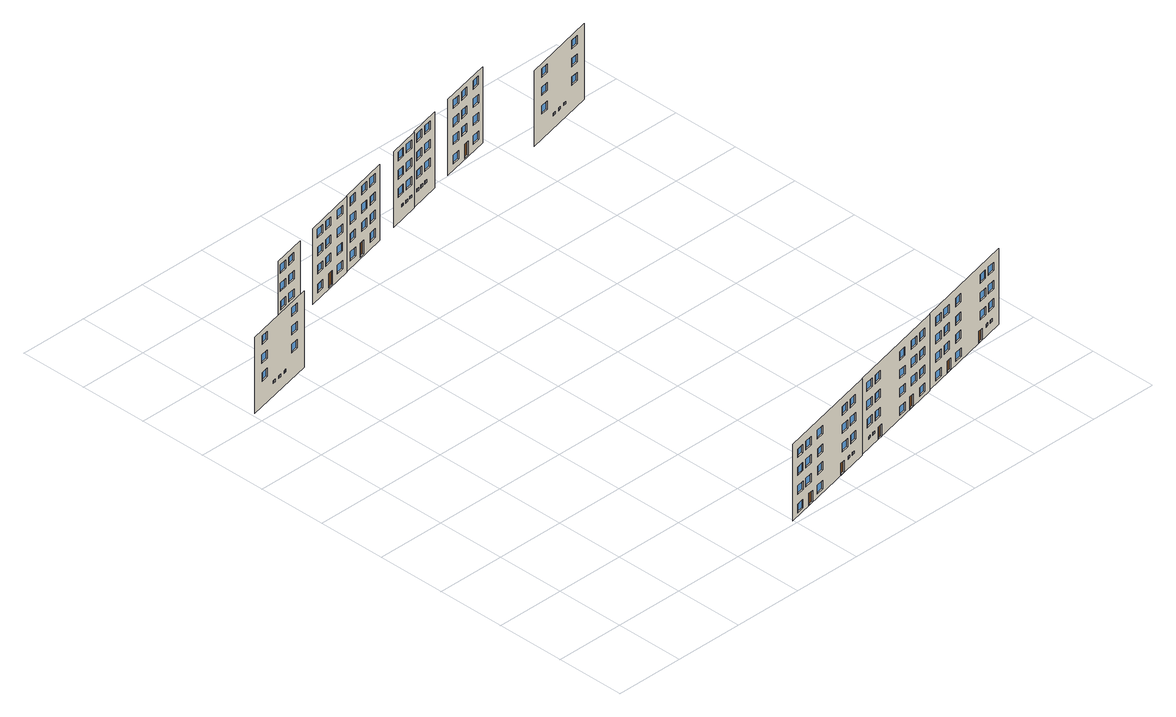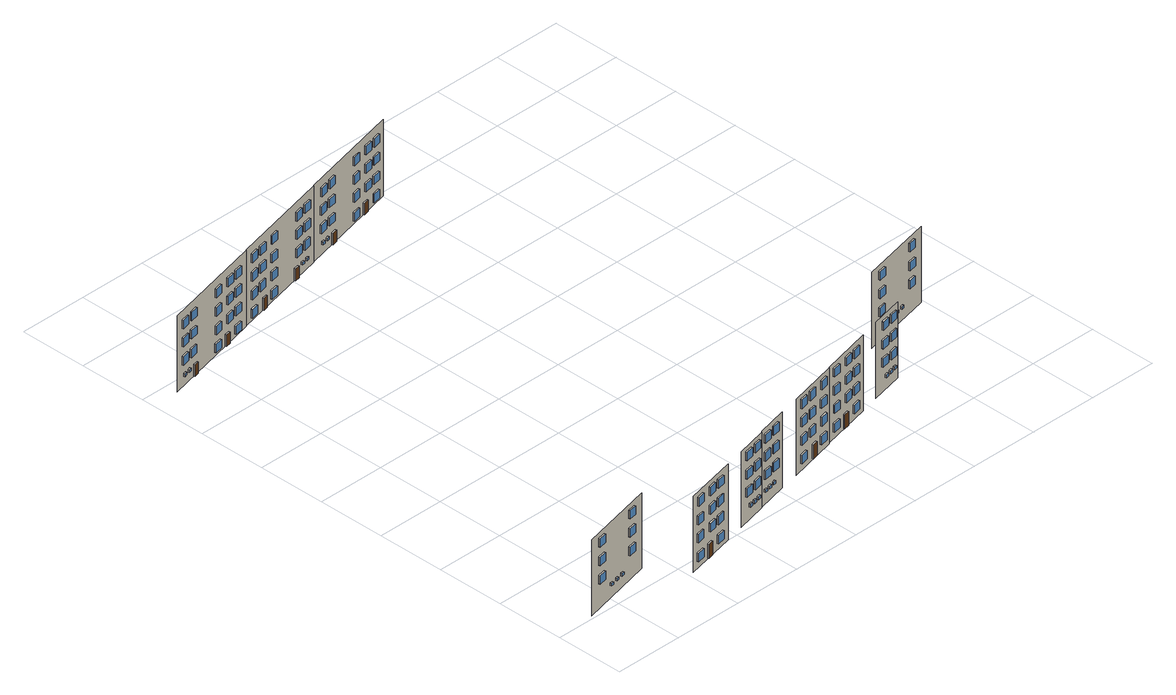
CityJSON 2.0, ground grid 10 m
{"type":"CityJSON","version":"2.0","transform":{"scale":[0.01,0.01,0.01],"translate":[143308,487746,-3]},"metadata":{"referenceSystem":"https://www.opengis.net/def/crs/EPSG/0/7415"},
"CityObjects":{
"building1":{"type":"Building","geometry":[{"type":"MultiSurface","lod":"2.2","boundaries":[[[0,1,2,3],[4,5,6,7],[8,9,10,11],[12,13,14,15],[16,17,18,19],[20,21,22,23],[24,25,26,27],[28,29,30,31],[32,33,34,35],[36,37,38,39],[40,41,42,43],[44,45,46,47],[48,49,50,51]],[[4,52,53,7]],[[5,54,52,4]],[[6,55,54,5]],[[7,53,55,6]],[[8,56,57,11]],[[9,58,56,8]],[[10,59,58,9]],[[11,57,59,10]],[[12,60,61,15]],[[13,62,60,12]],[[14,63,62,13]],[[15,61,63,14]],[[16,64,65,19]],[[17,66,64,16]],[[18,67,66,17]],[[19,65,67,18]],[[20,68,69,23]],[[21,70,68,20]],[[22,71,70,21]],[[23,69,71,22]],[[24,72,73,27]],[[25,74,72,24]],[[26,75,74,25]],[[27,73,75,26]],[[28,76,77,31]],[[29,78,76,28]],[[30,79,78,29]],[[31,77,79,30]],[[32,80,81,35]],[[33,82,80,32]],[[34,83,82,33]],[[35,81,83,34]],[[36,84,85,39]],[[37,86,84,36]],[[38,87,86,37]],[[39,85,87,38]],[[40,88,89,43]],[[41,90,88,40]],[[42,91,90,41]],[[43,89,91,42]],[[44,92,93,47]],[[45,94,92,44]],[[46,95,94,45]],[[47,93,95,46]],[[48,96,97,51]],[[49,98,96,48]],[[50,99,98,49]],[[51,97,99,50]],[[52,54,55,53]],[[56,58,59,57]],[[60,62,63,61]],[[64,66,67,65]],[[68,70,71,69]],[[72,74,75,73]],[[76,78,79,77]],[[80,82,83,81]],[[84,86,87,85]],[[88,90,91,89]],[[92,94,95,93]],[[96,98,99,97]],[[100,101,102,103],[104,105,106,107],[108,109,110,111],[112,113,114,115],[116,117,118,119],[120,121,122,123],[124,125,126,127],[128,129,130,131],[132,133,134,135],[136,137,138,139]],[[104,140,141,107]],[[105,142,140,104]],[[106,143,142,105]],[[107,141,143,106]],[[108,144,145,111]],[[109,146,144,108]],[[110,147,146,109]],[[111,145,147,110]],[[112,148,149,115]],[[113,150,148,112]],[[114,151,150,113]],[[115,149,151,114]],[[116,152,153,119]],[[117,154,152,116]],[[118,155,154,117]],[[119,153,155,118]],[[120,156,157,123]],[[121,158,156,120]],[[122,159,158,121]],[[123,157,159,122]],[[124,160,161,127]],[[125,162,160,124]],[[126,163,162,125]],[[127,161,163,126]],[[128,164,165,131]],[[129,166,164,128]],[[130,167,166,129]],[[131,165,167,130]],[[132,168,169,135]],[[133,170,168,132]],[[134,171,170,133]],[[135,169,171,134]],[[136,172,173,139]],[[137,174,172,136]],[[138,175,174,137]],[[139,173,175,138]],[[140,142,143,141]],[[144,146,147,145]],[[148,150,151,149]],[[152,154,155,153]],[[156,158,159,157]],[[160,162,163,161]],[[164,166,167,165]],[[168,170,171,169]],[[172,174,175,173]],[[176,177,178,179],[180,181,182,183],[184,185,186,187],[188,189,190,191],[192,193,194,195],[196,197,198,199],[200,201,202,203],[204,205,206,207],[208,209,210,211],[212,213,214,215],[216,217,218,219],[220,221,222,223],[224,225,226,227],[228,229,230,231],[232,233,234,235],[236,237,238,239],[240,241,242,243],[244,245,246,247],[248,249,250,251],[252,253,254,255],[256,257,258,259],[260,261,262,263]],[[180,264,265,183]],[[181,266,264,180]],[[182,267,266,181]],[[183,265,267,182]],[[184,268,269,187]],[[185,270,268,184]],[[186,271,270,185]],[[187,269,271,186]],[[188,272,273,191]],[[189,274,272,188]],[[190,275,274,189]],[[191,273,275,190]],[[192,276,277,195]],[[193,278,276,192]],[[194,279,278,193]],[[195,277,279,194]],[[196,280,281,199]],[[197,282,280,196]],[[198,283,282,197]],[[199,281,283,198]],[[200,284,285,203]],[[201,286,284,200]],[[202,287,286,201]],[[203,285,287,202]],[[204,288,289,207]],[[205,290,288,204]],[[206,291,290,205]],[[207,289,291,206]],[[208,292,293,211]],[[209,294,292,208]],[[210,295,294,209]],[[211,293,295,210]],[[212,296,297,215]],[[213,298,296,212]],[[214,299,298,213]],[[215,297,299,214]],[[216,300,301,219]],[[217,302,300,216]],[[218,303,302,217]],[[219,301,303,218]],[[220,304,305,223]],[[221,306,304,220]],[[222,307,306,221]],[[223,305,307,222]],[[224,308,309,227]],[[225,310,308,224]],[[226,311,310,225]],[[227,309,311,226]],[[228,312,313,231]],[[229,314,312,228]],[[230,315,314,229]],[[231,313,315,230]],[[232,316,317,235]],[[233,318,316,232]],[[234,319,318,233]],[[235,317,319,234]],[[236,320,321,239]],[[237,322,320,236]],[[238,323,322,237]],[[239,321,323,238]],[[240,324,325,243]],[[241,326,324,240]],[[242,327,326,241]],[[243,325,327,242]],[[244,328,329,247]],[[245,330,328,244]],[[246,331,330,245]],[[247,329,331,246]],[[248,332,333,251]],[[249,334,332,248]],[[250,335,334,249]],[[251,333,335,250]],[[252,336,337,255]],[[253,338,336,252]],[[254,339,338,253]],[[255,337,339,254]],[[256,340,341,259]],[[257,342,340,256]],[[258,343,342,257]],[[259,341,343,258]],[[260,344,345,263]],[[261,346,344,260]],[[262,347,346,261]],[[263,345,347,262]],[[264,266,267,265]],[[268,270,271,269]],[[272,274,275,273]],[[276,278,279,277]],[[280,282,283,281]],[[284,286,287,285]],[[288,290,291,289]],[[292,294,295,293]],[[296,298,299,297]],[[300,302,303,301]],[[304,306,307,305]],[[308,310,311,309]],[[312,314,315,313]],[[316,318,319,317]],[[320,322,323,321]],[[324,326,327,325]],[[328,330,331,329]],[[332,334,335,333]],[[336,338,339,337]],[[340,342,343,341]],[[344,346,347,345]],[[348,349,350,351],[352,353,354,355],[356,357,358,359],[360,361,362,363],[364,365,366,367],[368,369,370,371],[372,373,374,375],[376,377,378,379],[380,381,382,383],[384,385,386,387]],[[352,388,389,355]],[[353,390,388,352]],[[354,391,390,353]],[[355,389,391,354]],[[356,392,393,359]],[[357,394,392,356]],[[358,395,394,357]],[[359,393,395,358]],[[360,396,397,363]],[[361,398,396,360]],[[362,399,398,361]],[[363,397,399,362]],[[364,400,401,367]],[[365,402,400,364]],[[366,403,402,365]],[[367,401,403,366]],[[368,404,405,371]],[[369,406,404,368]],[[370,407,406,369]],[[371,405,407,370]],[[372,408,409,375]],[[373,410,408,372]],[[374,411,410,373]],[[375,409,411,374]],[[376,412,413,379]],[[377,414,412,376]],[[378,415,414,377]],[[379,413,415,378]],[[380,416,417,383]],[[381,418,416,380]],[[382,419,418,381]],[[383,417,419,382]],[[384,420,421,387]],[[385,422,420,384]],[[386,423,422,385]],[[387,421,423,386]],[[388,390,391,389]],[[392,394,395,393]],[[396,398,399,397]],[[400,402,403,401]],[[404,406,407,405]],[[408,410,411,409]],[[412,414,415,413]],[[416,418,419,417]],[[420,422,423,421]],[[424,425,426,427],[428,429,430,431],[432,433,434,435],[436,437,438,439],[440,441,442,443],[444,445,446,447],[448,449,450,451],[452,453,454,455],[456,457,458,459],[460,461,462,463],[464,465,466,467],[468,469,470,471],[472,473,474,475]],[[428,476,477,431]],[[429,478,476,428]],[[430,479,478,429]],[[431,477,479,430]],[[432,480,481,435]],[[433,482,480,432]],[[434,483,482,433]],[[435,481,483,434]],[[436,484,485,439]],[[437,486,484,436]],[[438,487,486,437]],[[439,485,487,438]],[[440,488,489,443]],[[441,490,488,440]],[[442,491,490,441]],[[443,489,491,442]],[[444,492,493,447]],[[445,494,492,444]],[[446,495,494,445]],[[447,493,495,446]],[[448,496,497,451]],[[449,498,496,448]],[[450,499,498,449]],[[451,497,499,450]],[[452,500,501,455]],[[453,502,500,452]],[[454,503,502,453]],[[455,501,503,454]],[[456,504,505,459]],[[457,506,504,456]],[[458,507,506,457]],[[459,505,507,458]],[[460,508,509,463]],[[461,510,508,460]],[[462,511,510,461]],[[463,509,511,462]],[[464,512,513,467]],[[465,514,512,464]],[[466,515,514,465]],[[467,513,515,466]],[[468,516,517,471]],[[469,518,516,468]],[[470,519,518,469]],[[471,517,519,470]],[[472,520,521,475]],[[473,522,520,472]],[[474,523,522,473]],[[475,521,523,474]],[[476,478,479,477]],[[480,482,483,481]],[[484,486,487,485]],[[488,490,491,489]],[[492,494,495,493]],[[496,498,499,497]],[[500,502,503,501]],[[504,506,507,505]],[[508,510,511,509]],[[512,514,515,513]],[[516,518,519,517]],[[520,522,523,521]],[[524,525,526,527],[528,529,530,531],[532,533,534,535],[536,537,538,539],[540,541,542,543],[544,545,546,547],[548,549,550,551],[552,553,554,555],[556,557,558,559],[560,561,562,563],[564,565,566,567],[568,569,570,571],[572,573,574,575]],[[528,576,577,531]],[[529,578,576,528]],[[530,579,578,529]],[[531,577,579,530]],[[532,580,581,535]],[[533,582,580,532]],[[534,583,582,533]],[[535,581,583,534]],[[536,584,585,539]],[[537,586,584,536]],[[538,587,586,537]],[[539,585,587,538]],[[540,588,589,543]],[[541,590,588,540]],[[542,591,590,541]],[[543,589,591,542]],[[544,592,593,547]],[[545,594,592,544]],[[546,595,594,545]],[[547,593,595,546]],[[548,596,597,551]],[[549,598,596,548]],[[550,599,598,549]],[[551,597,599,550]],[[552,600,601,555]],[[553,602,600,552]],[[554,603,602,553]],[[555,601,603,554]],[[556,604,605,559]],[[557,606,604,556]],[[558,607,606,557]],[[559,605,607,558]],[[560,608,609,563]],[[561,610,608,560]],[[562,611,610,561]],[[563,609,611,562]],[[564,612,613,567]],[[565,614,612,564]],[[566,615,614,565]],[[567,613,615,566]],[[568,616,617,571]],[[569,618,616,568]],[[570,619,618,569]],[[571,617,619,570]],[[572,620,621,575]],[[573,622,620,572]],[[574,623,622,573]],[[575,621,623,574]],[[576,578,579,577]],[[580,582,583,581]],[[584,586,587,585]],[[588,590,591,589]],[[592,594,595,593]],[[596,598,599,597]],[[600,602,603,601]],[[604,606,607,605]],[[608,610,611,609]],[[612,614,615,613]],[[616,618,619,617]],[[620,622,623,621]],[[624,625,626,627],[628,629,630,631],[632,633,634,635],[636,637,638,639],[640,641,642,643],[644,645,646,647],[648,649,650,651],[652,653,654,655],[656,657,658,659],[660,661,662,663]],[[628,664,665,631]],[[629,666,664,628]],[[630,667,666,629]],[[631,665,667,630]],[[632,668,669,635]],[[633,670,668,632]],[[634,671,670,633]],[[635,669,671,634]],[[636,672,673,639]],[[637,674,672,636]],[[638,675,674,637]],[[639,673,675,638]],[[640,676,677,643]],[[641,678,676,640]],[[642,679,678,641]],[[643,677,679,642]],[[644,680,681,647]],[[645,682,680,644]],[[646,683,682,645]],[[647,681,683,646]],[[648,684,685,651]],[[649,686,684,648]],[[650,687,686,649]],[[651,685,687,650]],[[652,688,689,655]],[[653,690,688,652]],[[654,691,690,653]],[[655,689,691,654]],[[656,692,693,659]],[[657,694,692,656]],[[658,695,694,657]],[[659,693,695,658]],[[660,696,697,663]],[[661,698,696,660]],[[662,699,698,661]],[[663,697,699,662]],[[664,666,667,665]],[[668,670,671,669]],[[672,674,675,673]],[[676,678,679,677]],[[680,682,683,681]],[[684,686,687,685]],[[688,690,691,689]],[[692,694,695,693]],[[696,698,699,697]],[[700,701,702,703],[704,705,706,707],[708,709,710,711],[712,713,714,715],[716,717,718,719],[720,721,722,723],[724,725,726,727],[728,729,730,731],[732,733,734,735],[736,737,738,739]],[[704,740,741,707]],[[705,742,740,704]],[[706,743,742,705]],[[707,741,743,706]],[[708,744,745,711]],[[709,746,744,708]],[[710,747,746,709]],[[711,745,747,710]],[[712,748,749,715]],[[713,750,748,712]],[[714,751,750,713]],[[715,749,751,714]],[[716,752,753,719]],[[717,754,752,716]],[[718,755,754,717]],[[719,753,755,718]],[[720,756,757,723]],[[721,758,756,720]],[[722,759,758,721]],[[723,757,759,722]],[[724,760,761,727]],[[725,762,760,724]],[[726,763,762,725]],[[727,761,763,726]],[[728,764,765,731]],[[729,766,764,728]],[[730,767,766,729]],[[731,765,767,730]],[[732,768,769,735]],[[733,770,768,732]],[[734,771,770,733]],[[735,769,771,734]],[[736,772,773,739]],[[737,774,772,736]],[[738,775,774,737]],[[739,773,775,738]],[[740,742,743,741]],[[744,746,747,745]],[[748,750,751,749]],[[752,754,755,753]],[[756,758,759,757]],[[760,762,763,761]],[[764,766,767,765]],[[768,770,771,769]],[[772,774,775,773]],[[776,777,778,779],[780,781,782,783],[784,785,786,787],[788,789,790,791],[792,793,794,795],[796,797,798,799],[800,801,802,803],[804,805,806,807],[808,809,810,811],[812,813,814,815],[816,817,818,819],[820,821,822,823],[824,825,826,827],[828,829,830,831],[832,833,834,835],[836,837,838,839],[840,841,842,843],[844,845,846,847],[848,849,850,851],[852,853,854,855],[856,857,858,859],[860,861,862,863]],[[780,864,865,783]],[[781,866,864,780]],[[782,867,866,781]],[[783,865,867,782]],[[784,868,869,787]],[[785,870,868,784]],[[786,871,870,785]],[[787,869,871,786]],[[788,872,873,791]],[[789,874,872,788]],[[790,875,874,789]],[[791,873,875,790]],[[792,876,877,795]],[[793,878,876,792]],[[794,879,878,793]],[[795,877,879,794]],[[796,880,881,799]],[[797,882,880,796]],[[798,883,882,797]],[[799,881,883,798]],[[800,884,885,803]],[[801,886,884,800]],[[802,887,886,801]],[[803,885,887,802]],[[804,888,889,807]],[[805,890,888,804]],[[806,891,890,805]],[[807,889,891,806]],[[808,892,893,811]],[[809,894,892,808]],[[810,895,894,809]],[[811,893,895,810]],[[812,896,897,815]],[[813,898,896,812]],[[814,899,898,813]],[[815,897,899,814]],[[816,900,901,819]],[[817,902,900,816]],[[818,903,902,817]],[[819,901,903,818]],[[820,904,905,823]],[[821,906,904,820]],[[822,907,906,821]],[[823,905,907,822]],[[824,908,909,827]],[[825,910,908,824]],[[826,911,910,825]],[[827,909,911,826]],[[828,912,913,831]],[[829,914,912,828]],[[830,915,914,829]],[[831,913,915,830]],[[832,916,917,835]],[[833,918,916,832]],[[834,919,918,833]],[[835,917,919,834]],[[836,920,921,839]],[[837,922,920,836]],[[838,923,922,837]],[[839,921,923,838]],[[840,924,925,843]],[[841,926,924,840]],[[842,927,926,841]],[[843,925,927,842]],[[844,928,929,847]],[[845,930,928,844]],[[846,931,930,845]],[[847,929,931,846]],[[848,932,933,851]],[[849,934,932,848]],[[850,935,934,849]],[[851,933,935,850]],[[852,936,937,855]],[[853,938,936,852]],[[854,939,938,853]],[[855,937,939,854]],[[856,940,941,859]],[[857,942,940,856]],[[858,943,942,857]],[[859,941,943,858]],[[860,944,945,863]],[[861,946,944,860]],[[862,947,946,861]],[[863,945,947,862]],[[864,866,867,865]],[[868,870,871,869]],[[872,874,875,873]],[[876,878,879,877]],[[880,882,883,881]],[[884,886,887,885]],[[888,890,891,889]],[[892,894,895,893]],[[896,898,899,897]],[[900,902,903,901]],[[904,906,907,905]],[[908,910,911,909]],[[912,914,915,913]],[[916,918,919,917]],[[920,922,923,921]],[[924,926,927,925]],[[928,930,931,929]],[[932,934,935,933]],[[936,938,939,937]],[[940,942,943,941]],[[944,946,947,945]],[[948,949,950,951],[952,953,954,955],[956,957,958,959],[960,961,962,963],[964,965,966,967],[968,969,970,971],[972,973,974,975],[976,977,978,979],[980,981,982,983],[984,985,986,987]],[[952,988,989,955]],[[953,990,988,952]],[[954,991,990,953]],[[955,989,991,954]],[[956,992,993,959]],[[957,994,992,956]],[[958,995,994,957]],[[959,993,995,958]],[[960,996,997,963]],[[961,998,996,960]],[[962,999,998,961]],[[963,997,999,962]],[[964,1000,1001,967]],[[965,1002,1000,964]],[[966,1003,1002,965]],[[967,1001,1003,966]],[[968,1004,1005,971]],[[969,1006,1004,968]],[[970,1007,1006,969]],[[971,1005,1007,970]],[[972,1008,1009,975]],[[973,1010,1008,972]],[[974,1011,1010,973]],[[975,1009,1011,974]],[[976,1012,1013,979]],[[977,1014,1012,976]],[[978,1015,1014,977]],[[979,1013,1015,978]],[[980,1016,1017,983]],[[981,1018,1016,980]],[[982,1019,1018,981]],[[983,1017,1019,982]],[[984,1020,1021,987]],[[985,1022,1020,984]],[[986,1023,1022,985]],[[987,1021,1023,986]],[[988,990,991,989]],[[992,994,995,993]],[[996,998,999,997]],[[1000,1002,1003,1001]],[[1004,1006,1007,1005]],[[1008,1010,1011,1009]],[[1012,1014,1015,1013]],[[1016,1018,1019,1017]],[[1020,1022,1023,1021]],[[1024,1025,1026,1027],[1028,1029,1030,1031],[1032,1033,1034,1035],[1036,1037,1038,1039],[1040,1041,1042,1043],[1044,1045,1046,1047],[1048,1049,1050,1051],[1052,1053,1054,1055],[1056,1057,1058,1059],[1060,1061,1062,1063],[1064,1065,1066,1067],[1068,1069,1070,1071],[1072,1073,1074,1075],[1076,1077,1078,1079],[1080,1081,1082,1083],[1084,1085,1086,1087],[1088,1089,1090,1091],[1092,1093,1094,1095],[1096,1097,1098,1099],[1100,1101,1102,1103],[1104,1105,1106,1107],[1108,1109,1110,1111]],[[1028,1112,1113,1031]],[[1029,1114,1112,1028]],[[1030,1115,1114,1029]],[[1031,1113,1115,1030]],[[1032,1116,1117,1035]],[[1033,1118,1116,1032]],[[1034,1119,1118,1033]],[[1035,1117,1119,1034]],[[1036,1120,1121,1039]],[[1037,1122,1120,1036]],[[1038,1123,1122,1037]],[[1039,1121,1123,1038]],[[1040,1124,1125,1043]],[[1041,1126,1124,1040]],[[1042,1127,1126,1041]],[[1043,1125,1127,1042]],[[1044,1128,1129,1047]],[[1045,1130,1128,1044]],[[1046,1131,1130,1045]],[[1047,1129,1131,1046]],[[1048,1132,1133,1051]],[[1049,1134,1132,1048]],[[1050,1135,1134,1049]],[[1051,1133,1135,1050]],[[1052,1136,1137,1055]],[[1053,1138,1136,1052]],[[1054,1139,1138,1053]],[[1055,1137,1139,1054]],[[1056,1140,1141,1059]],[[1057,1142,1140,1056]],[[1058,1143,1142,1057]],[[1059,1141,1143,1058]],[[1060,1144,1145,1063]],[[1061,1146,1144,1060]],[[1062,1147,1146,1061]],[[1063,1145,1147,1062]],[[1064,1148,1149,1067]],[[1065,1150,1148,1064]],[[1066,1151,1150,1065]],[[1067,1149,1151,1066]],[[1068,1152,1153,1071]],[[1069,1154,1152,1068]],[[1070,1155,1154,1069]],[[1071,1153,1155,1070]],[[1072,1156,1157,1075]],[[1073,1158,1156,1072]],[[1074,1159,1158,1073]],[[1075,1157,1159,1074]],[[1076,1160,1161,1079]],[[1077,1162,1160,1076]],[[1078,1163,1162,1077]],[[1079,1161,1163,1078]],[[1080,1164,1165,1083]],[[1081,1166,1164,1080]],[[1082,1167,1166,1081]],[[1083,1165,1167,1082]],[[1084,1168,1169,1087]],[[1085,1170,1168,1084]],[[1086,1171,1170,1085]],[[1087,1169,1171,1086]],[[1088,1172,1173,1091]],[[1089,1174,1172,1088]],[[1090,1175,1174,1089]],[[1091,1173,1175,1090]],[[1092,1176,1177,1095]],[[1093,1178,1176,1092]],[[1094,1179,1178,1093]],[[1095,1177,1179,1094]],[[1096,1180,1181,1099]],[[1097,1182,1180,1096]],[[1098,1183,1182,1097]],[[1099,1181,1183,1098]],[[1100,1184,1185,1103]],[[1101,1186,1184,1100]],[[1102,1187,1186,1101]],[[1103,1185,1187,1102]],[[1104,1188,1189,1107]],[[1105,1190,1188,1104]],[[1106,1191,1190,1105]],[[1107,1189,1191,1106]],[[1108,1192,1193,1111]],[[1109,1194,1192,1108]],[[1110,1195,1194,1109]],[[1111,1193,1195,1110]],[[1112,1114,1115,1113]],[[1116,1118,1119,1117]],[[1120,1122,1123,1121]],[[1124,1126,1127,1125]],[[1128,1130,1131,1129]],[[1132,1134,1135,1133]],[[1136,1138,1139,1137]],[[1140,1142,1143,1141]],[[1144,1146,1147,1145]],[[1148,1150,1151,1149]],[[1152,1154,1155,1153]],[[1156,1158,1159,1157]],[[1160,1162,1163,1161]],[[1164,1166,1167,1165]],[[1168,1170,1171,1169]],[[1172,1174,1175,1173]],[[1176,1178,1179,1177]],[[1180,1182,1183,1181]],[[1184,1186,1187,1185]],[[1188,1190,1191,1189]],[[1192,1194,1195,1193]]],"semantics":{"surfaces":[{"type":"WallSurface","on_footprint_edge":true},{"type":"Window"},{"type":"Door"}],"values":[0,0,0,0,0,0,0,0,0,0,0,0,0,0,0,0,0,0,0,0,0,0,0,0,0,0,0,0,0,0,0,0,0,0,0,0,0,0,0,0,0,0,0,0,0,0,0,0,0,1,1,1,1,1,1,1,1,1,1,1,2,0,0,0,0,0,0,0,0,0,0,0,0,0,0,0,0,0,0,0,0,0,0,0,0,0,0,0,0,0,0,0,0,0,0,0,0,0,1,1,1,1,1,1,1,1,1,0,0,0,0,0,0,0,0,0,0,0,0,0,0,0,0,0,0,0,0,0,0,0,0,0,0,0,0,0,0,0,0,0,0,0,0,0,0,0,0,0,0,0,0,0,0,0,0,0,0,0,0,0,0,0,0,0,0,0,0,0,0,0,0,0,0,0,0,0,0,0,0,0,0,0,0,0,0,0,0,0,0,0,0,0,1,1,1,1,1,1,1,1,1,1,1,1,1,1,1,1,1,1,1,2,2,0,0,0,0,0,0,0,0,0,0,0,0,0,0,0,0,0,0,0,0,0,0,0,0,0,0,0,0,0,0,0,0,0,0,0,0,0,1,1,1,1,1,1,1,1,1,0,0,0,0,0,0,0,0,0,0,0,0,0,0,0,0,0,0,0,0,0,0,0,0,0,0,0,0,0,0,0,0,0,0,0,0,0,0,0,0,0,0,0,0,0,0,0,0,0,1,1,1,1,1,1,1,1,1,1,1,2,0,0,0,0,0,0,0,0,0,0,0,0,0,0,0,0,0,0,0,0,0,0,0,0,0,0,0,0,0,0,0,0,0,0,0,0,0,0,0,0,0,0,0,0,0,0,0,0,0,1,1,1,1,1,1,1,1,1,1,1,2,0,0,0,0,0,0,0,0,0,0,0,0,0,0,0,0,0,0,0,0,0,0,0,0,0,0,0,0,0,0,0,0,0,0,0,0,0,1,1,1,1,1,1,1,1,1,0,0,0,0,0,0,0,0,0,0,0,0,0,0,0,0,0,0,0,0,0,0,0,0,0,0,0,0,0,0,0,0,0,0,0,0,0,1,1,1,1,1,1,1,1,1,0,0,0,0,0,0,0,0,0,0,0,0,0,0,0,0,0,0,0,0,0,0,0,0,0,0,0,0,0,0,0,0,0,0,0,0,0,0,0,0,0,0,0,0,0,0,0,0,0,0,0,0,0,0,0,0,0,0,0,0,0,0,0,0,0,0,0,0,0,0,0,0,0,0,0,0,0,0,0,0,0,0,0,0,0,1,1,1,1,1,1,1,1,1,1,1,1,1,1,1,1,1,1,1,2,2,0,0,0,0,0,0,0,0,0,0,0,0,0,0,0,0,0,0,0,0,0,0,0,0,0,0,0,0,0,0,0,0,0,0,0,0,0,1,1,1,1,1,1,1,1,1,0,0,0,0,0,0,0,0,0,0,0,0,0,0,0,0,0,0,0,0,0,0,0,0,0,0,0,0,0,0,0,0,0,0,0,0,0,0,0,0,0,0,0,0,0,0,0,0,0,0,0,0,0,0,0,0,0,0,0,0,0,0,0,0,0,0,0,0,0,0,0,0,0,0,0,0,0,0,0,0,0,0,0,0,0,1,1,1,1,1,1,1,1,1,1,1,1,1,1,1,1,1,1,1,2,2]}}]}
},
"vertices":[
[3640,7630,1161],[3640,7630,57],[2900,7450,57],[2900,7450,1161],[3092,7497,1093],[3092,7497,966],[2976,7468,966],[2976,7468,1093],[3094,7497,825],[3094,7497,698],[2979,7469,698],[2979,7469,825],[3348,7559,1095],[3348,7559,968],[3233,7531,968],[3233,7531,1095],[3533,7604,1093],[3533,7604,966],[3417,7576,966],[3417,7576,1093],[3351,7560,827],[3351,7560,700],[3235,7532,700],[3235,7532,827],[3535,7604,828],[3535,7604,701],[3419,7576,701],[3419,7576,828],[3350,7560,561],[3350,7560,434],[3235,7531,434],[3235,7531,561],[3535,7604,561],[3535,7604,434],[3419,7576,434],[3419,7576,561],[3092,7497,565],[3092,7497,438],[2976,7468,438],[2976,7468,565],[3095,7498,296],[3095,7498,169],[2980,7469,169],[2980,7469,296],[3536,7605,291],[3536,7605,164],[3420,7577,164],[3420,7577,291],[3280,7542,287],[3280,7542,81],[3201,7523,81],[3201,7523,287],[3087,7516,1093],[2971,7488,1093],[3087,7516,966],[2971,7488,966],[3090,7517,825],[2974,7489,825],[3090,7517,698],[2974,7489,698],[3344,7578,1095],[3228,7550,1095],[3344,7578,968],[3228,7550,968],[3528,7623,1093],[3413,7595,1093],[3528,7623,966],[3413,7595,966],[3346,7579,827],[3231,7551,827],[3346,7579,700],[3231,7551,700],[3530,7624,828],[3415,7596,828],[3530,7624,701],[3415,7596,701],[3345,7579,561],[3230,7551,561],[3345,7579,434],[3230,7551,434],[3530,7624,561],[3415,7596,561],[3530,7624,434],[3415,7596,434],[3087,7516,565],[2971,7488,565],[3087,7516,438],[2971,7488,438],[3091,7517,296],[2975,7489,296],[3091,7517,169],[2975,7489,169],[3531,7624,291],[3416,7596,291],[3531,7624,164],[3416,7596,164],[3275,7562,287],[3197,7543,287],[3275,7562,81],[3197,7543,81],[4400,7810,1161],[4400,7810,57],[3940,7700,57],[3940,7700,1161],[4161,7753,1088],[4161,7753,964],[4045,7725,964],[4045,7725,1088],[4342,7796,1088],[4342,7796,964],[4227,7769,964],[4227,7769,1088],[4162,7753,821],[4162,7753,697],[4046,7725,697],[4046,7725,821],[4344,7797,824],[4344,7797,700],[4228,7769,700],[4228,7769,824],[4160,7753,556],[4160,7753,432],[4044,7725,432],[4044,7725,556],[4341,7796,557],[4341,7796,433],[4225,7768,433],[4225,7768,557],[4161,7753,284],[4161,7753,246],[4120,7743,246],[4120,7743,284],[4254,7775,282],[4254,7775,244],[4213,7765,244],[4213,7765,282],[4344,7797,285],[4344,7797,247],[4304,7787,247],[4304,7787,285],[4157,7772,1088],[4041,7745,1088],[4157,7772,964],[4041,7745,964],[4338,7816,1088],[4222,7788,1088],[4338,7816,964],[4222,7788,964],[4158,7773,821],[4042,7745,821],[4158,7773,697],[4042,7745,697],[4340,7816,824],[4224,7788,824],[4340,7816,700],[4224,7788,700],[4156,7772,556],[4040,7744,556],[4156,7772,432],[4040,7744,432],[4336,7815,557],[4220,7788,557],[4336,7815,433],[4220,7788,433],[4157,7772,284],[4116,7763,284],[4157,7772,246],[4116,7763,246],[4249,7794,282],[4208,7785,282],[4249,7794,244],[4208,7785,244],[4340,7816,285],[4299,7806,285],[4340,7816,247],[4299,7806,247],[6050,800,1158],[6050,800,47],[4550,440,47],[4550,440,1158],[4766,492,1027],[4766,492,903],[4649,464,903],[4649,464,1027],[4952,536,1024],[4952,536,900],[4835,508,900],[4835,508,1024],[4768,492,759],[4768,492,635],[4651,464,635],[4651,464,759],[4951,536,758],[4951,536,634],[4834,508,634],[4834,508,758],[4771,493,493],[4771,493,369],[4654,465,369],[4654,465,493],[4951,536,489],[4951,536,365],[4834,508,365],[4834,508,489],[5500,668,228],[5500,668,104],[5384,640,104],[5384,640,228],[5502,669,495],[5502,669,371],[5386,641,371],[5386,641,495],[5500,668,761],[5500,668,637],[5384,640,637],[5384,640,761],[5498,668,1028],[5498,668,904],[5382,640,904],[5382,640,1028],[5756,729,1028],[5756,729,904],[5639,701,904],[5639,701,1028],[5759,730,766],[5759,730,642],[5642,702,642],[5642,702,766],[5760,730,495],[5760,730,371],[5643,702,371],[5643,702,495],[5942,774,493],[5942,774,369],[5825,746,369],[5825,746,493],[5942,774,762],[5942,774,638],[5825,746,638],[5825,746,762],[5940,774,1030],[5940,774,906],[5823,746,906],[5823,746,1030],[5942,774,227],[5942,774,103],[5825,746,103],[5825,746,227],[4728,483,223],[4728,483,184],[4687,473,184],[4687,473,223],[4822,505,223],[4822,505,184],[4782,496,184],[4782,496,223],[5684,712,230],[5684,712,54],[5608,694,54],[5608,694,230],[4979,543,225],[4979,543,49],[4903,525,49],[4903,525,225],[4761,511,1027],[4645,483,1027],[4761,511,903],[4645,483,903],[4947,556,1024],[4830,528,1024],[4947,556,900],[4830,528,900],[4763,512,759],[4646,484,759],[4763,512,635],[4646,484,635],[4946,556,758],[4829,528,758],[4946,556,634],[4829,528,634],[4766,512,493],[4649,484,493],[4766,512,369],[4649,484,369],[4946,556,489],[4829,528,489],[4946,556,365],[4829,528,365],[5496,688,228],[5379,660,228],[5496,688,104],[5379,660,104],[5498,688,495],[5381,660,495],[5498,688,371],[5381,660,371],[5496,688,761],[5379,660,761],[5496,688,637],[5379,660,637],[5494,687,1028],[5377,659,1028],[5494,687,904],[5377,659,904],[5752,749,1028],[5635,721,1028],[5752,749,904],[5635,721,904],[5754,750,766],[5638,722,766],[5754,750,642],[5638,722,642],[5755,750,495],[5639,722,495],[5755,750,371],[5639,722,371],[5937,794,493],[5821,766,493],[5937,794,369],[5821,766,369],[5937,794,762],[5821,766,762],[5937,794,638],[5821,766,638],[5935,793,1030],[5819,765,1030],[5935,793,906],[5819,765,906],[5937,794,227],[5821,766,227],[5937,794,103],[5821,766,103],[4723,502,223],[4682,492,223],[4723,502,184],[4682,492,184],[4818,525,223],[4777,515,223],[4818,525,184],[4777,515,184],[5680,732,230],[5604,713,230],[5680,732,54],[5604,713,54],[4974,562,225],[4898,544,225],[4974,562,49],[4898,544,49],[7420,7960,1163],[7420,7960,62],[6310,7690,62],[6310,7690,1163],[6592,7759,1086],[6592,7759,963],[6475,7730,963],[6475,7730,1086],[6593,7759,821],[6593,7759,698],[6476,7730,698],[6476,7730,821],[6594,7759,551],[6594,7759,428],[6477,7731,428],[6477,7731,551],[7262,7921,553],[7262,7921,430],[7145,7893,430],[7145,7893,553],[7262,7921,822],[7262,7921,699],[7145,7893,699],[7145,7893,822],[7262,7921,1090],[7262,7921,967],[7145,7893,967],[7145,7893,1090],[6775,7803,283],[6775,7803,246],[6733,7793,246],[6733,7793,283],[6892,7832,285],[6892,7832,248],[6850,7821,248],[6850,7821,285],[7010,7860,285],[7010,7860,248],[6968,7850,248],[6968,7850,285],[6587,7778,1086],[6471,7750,1086],[6587,7778,963],[6471,7750,963],[6588,7778,821],[6471,7750,821],[6588,7778,698],[6471,7750,698],[6589,7778,551],[6472,7750,551],[6589,7778,428],[6472,7750,428],[7257,7941,553],[7140,7913,553],[7257,7941,430],[7140,7913,430],[7257,7941,822],[7140,7913,822],[7257,7941,699],[7140,7913,699],[7257,7941,1090],[7140,7913,1090],[7257,7941,967],[7140,7913,967],[6770,7822,283],[6728,7812,283],[6770,7822,246],[6728,7812,246],[6887,7851,285],[6846,7841,285],[6887,7851,248],[6846,7841,248],[7005,7880,285],[6963,7869,285],[7005,7880,248],[6963,7869,248],[5930,8180,1163],[5930,8180,59],[5160,8000,59],[5160,8000,1163],[5396,8055,1082],[5396,8055,959],[5281,8028,959],[5281,8028,1082],[5579,8098,1087],[5579,8098,964],[5464,8071,964],[5464,8071,1087],[5834,8157,1091],[5834,8157,968],[5718,8131,968],[5718,8131,1091],[5399,8056,815],[5399,8056,692],[5284,8029,692],[5284,8029,815],[5576,8097,819],[5576,8097,696],[5461,8070,696],[5461,8070,819],[5840,8159,823],[5840,8159,700],[5725,8132,700],[5725,8132,823],[5839,8159,562],[5839,8159,439],[5724,8132,439],[5724,8132,562],[5580,8098,561],[5580,8098,438],[5465,8071,438],[5465,8071,561],[5399,8056,555],[5399,8056,432],[5284,8029,432],[5284,8029,555],[5398,8056,278],[5398,8056,155],[5283,8029,155],[5283,8029,278],[5838,8159,289],[5838,8159,166],[5723,8132,166],[5723,8132,289],[5614,8106,283],[5614,8106,76],[5534,8087,76],[5534,8087,283],[5391,8075,1082],[5276,8048,1082],[5391,8075,959],[5276,8048,959],[5575,8117,1087],[5460,8091,1087],[5575,8117,964],[5460,8091,964],[5829,8177,1091],[5714,8150,1091],[5829,8177,968],[5714,8150,968],[5394,8075,815],[5279,8048,815],[5394,8075,692],[5279,8048,692],[5572,8117,819],[5457,8090,819],[5572,8117,696],[5457,8090,696],[5836,8179,823],[5721,8152,823],[5836,8179,700],[5721,8152,700],[5835,8178,562],[5720,8151,562],[5835,8178,439],[5720,8151,439],[5576,8118,561],[5461,8091,561],[5576,8118,438],[5461,8091,438],[5394,8075,555],[5279,8048,555],[5394,8075,432],[5279,8048,432],[5393,8075,278],[5278,8048,278],[5393,8075,155],[5278,8048,155],[5834,8178,289],[5719,8151,289],[5834,8178,166],[5719,8151,166],[5610,8126,283],[5530,8107,283],[5610,8126,76],[5530,8107,76],[2890,7440,1162],[2890,7440,58],[2130,7260,58],[2130,7260,1162],[2354,7313,1086],[2354,7313,963],[2239,7286,963],[2239,7286,1086],[2533,7355,1088],[2533,7355,965],[2418,7328,965],[2418,7328,1088],[2794,7417,1089],[2794,7417,966],[2679,7390,966],[2679,7390,1089],[2356,7313,820],[2356,7313,697],[2241,7286,697],[2241,7286,820],[2535,7356,820],[2535,7356,697],[2420,7329,697],[2420,7329,820],[2796,7418,822],[2796,7418,699],[2681,7390,699],[2681,7390,822],[2793,7417,557],[2793,7417,434],[2678,7390,434],[2678,7390,557],[2537,7356,559],[2537,7356,436],[2422,7329,436],[2422,7329,559],[2357,7314,557],[2357,7314,434],[2242,7287,434],[2242,7287,557],[2355,7313,285],[2355,7313,162],[2240,7286,162],[2240,7286,285],[2796,7418,287],[2796,7418,164],[2681,7390,164],[2681,7390,287],[2572,7365,283],[2572,7365,78],[2491,7346,78],[2491,7346,283],[2349,7332,1086],[2234,7305,1086],[2349,7332,963],[2234,7305,963],[2528,7375,1088],[2413,7348,1088],[2528,7375,965],[2413,7348,965],[2789,7437,1089],[2674,7409,1089],[2789,7437,966],[2674,7409,966],[2351,7333,820],[2236,7306,820],[2351,7333,697],[2236,7306,697],[2530,7375,820],[2415,7348,820],[2530,7375,697],[2415,7348,697],[2791,7437,822],[2676,7410,822],[2791,7437,699],[2676,7410,699],[2788,7436,557],[2673,7409,557],[2788,7436,434],[2673,7409,434],[2532,7376,559],[2417,7349,559],[2532,7376,436],[2417,7349,436],[2352,7333,557],[2237,7306,557],[2352,7333,434],[2237,7306,434],[2350,7333,285],[2235,7306,285],[2350,7333,162],[2235,7306,162],[2791,7437,287],[2676,7410,287],[2791,7437,164],[2676,7410,164],[2567,7384,283],[2486,7365,283],[2567,7384,78],[2486,7365,78],[1140,6420,1164],[1140,6420,56],[50,6160,56],[50,6160,1164],[323,6225,1085],[323,6225,962],[206,6197,962],[206,6197,1085],[321,6225,813],[321,6225,690],[204,6197,690],[204,6197,813],[323,6225,547],[323,6225,424],[207,6197,424],[207,6197,547],[989,6384,552],[989,6384,429],[872,6356,429],[872,6356,552],[986,6383,817],[986,6383,694],[869,6355,694],[869,6355,817],[987,6384,1087],[987,6384,964],[870,6356,964],[870,6356,1087],[503,6268,278],[503,6268,237],[461,6258,237],[461,6258,278],[620,6296,278],[620,6296,237],[578,6286,237],[578,6286,278],[739,6324,278],[739,6324,237],[697,6314,237],[697,6314,278],[318,6244,1085],[201,6217,1085],[318,6244,962],[201,6217,962],[316,6244,813],[199,6216,813],[316,6244,690],[199,6216,690],[319,6245,547],[202,6217,547],[319,6245,424],[202,6217,424],[985,6403,552],[868,6376,552],[985,6403,429],[868,6376,429],[982,6403,817],[865,6375,817],[982,6403,694],[865,6375,694],[983,6403,1087],[866,6375,1087],[983,6403,964],[866,6375,964],[498,6287,278],[456,6277,278],[498,6287,237],[456,6277,237],[616,6315,278],[574,6306,278],[616,6315,237],[574,6306,237],[734,6344,278],[693,6334,278],[734,6344,237],[693,6334,237],[4870,7930,1160],[4870,7930,59],[4410,7820,59],[4410,7820,1160],[4580,7861,1094],[4580,7861,971],[4464,7833,971],[4464,7833,1094],[4762,7904,1096],[4762,7904,973],[4646,7876,973],[4646,7876,1096],[4581,7861,826],[4581,7861,703],[4465,7833,703],[4465,7833,826],[4763,7904,826],[4763,7904,703],[4647,7877,703],[4647,7877,826],[4581,7861,558],[4581,7861,435],[4465,7833,435],[4465,7833,558],[4764,7905,561],[4764,7905,438],[4648,7877,438],[4648,7877,561],[4507,7843,292],[4507,7843,247],[4466,7833,247],[4466,7833,292],[4599,7865,292],[4599,7865,247],[4557,7855,247],[4557,7855,292],[4688,7886,295],[4688,7886,250],[4646,7876,250],[4646,7876,295],[4575,7880,1094],[4459,7852,1094],[4575,7880,971],[4459,7852,971],[4757,7924,1096],[4641,7896,1096],[4757,7924,973],[4641,7896,973],[4576,7880,826],[4460,7853,826],[4576,7880,703],[4460,7853,703],[4758,7924,826],[4642,7896,826],[4758,7924,703],[4642,7896,703],[4576,7880,558],[4460,7853,558],[4576,7880,435],[4460,7853,435],[4759,7924,561],[4643,7896,561],[4759,7924,438],[4643,7896,438],[4503,7863,292],[4461,7853,292],[4503,7863,247],[4461,7853,247],[4594,7885,292],[4553,7875,292],[4594,7885,247],[4553,7875,247],[4683,7906,295],[4641,7896,295],[4683,7906,250],[4641,7896,250],[7600,1180,1158],[7600,1180,54],[6060,810,54],[6060,810,1158],[6311,870,1025],[6311,870,902],[6194,842,902],[6194,842,1025],[6493,914,1026],[6493,914,903],[6376,886,903],[6376,886,1026],[6754,977,1027],[6754,977,904],[6637,949,904],[6637,949,1027],[6754,977,759],[6754,977,636],[6637,949,636],[6637,949,759],[6496,915,762],[6496,915,639],[6379,887,639],[6379,887,762],[6315,871,761],[6315,871,638],[6198,843,638],[6198,843,761],[6314,871,491],[6314,871,368],[6197,843,368],[6197,843,491],[6498,915,492],[6498,915,369],[6381,887,369],[6381,887,492],[6316,871,221],[6316,871,98],[6199,843,98],[6199,843,221],[6758,978,229],[6758,978,106],[6641,950,106],[6641,950,229],[6756,977,492],[6756,977,369],[6639,949,369],[6639,949,492],[7302,1108,1028],[7302,1108,905],[7186,1080,905],[7186,1080,1028],[7485,1152,1030],[7485,1152,907],[7368,1124,907],[7368,1124,1030],[7486,1153,765],[7486,1153,642],[7369,1125,642],[7369,1125,765],[7304,1109,767],[7304,1109,644],[7188,1081,644],[7188,1081,767],[7307,1110,496],[7307,1110,373],[7190,1082,373],[7190,1082,496],[7489,1153,499],[7489,1153,376],[7372,1125,376],[7372,1125,499],[7357,1122,231],[7357,1122,188],[7316,1112,188],[7316,1112,231],[7454,1145,230],[7454,1145,187],[7413,1135,187],[7413,1135,230],[7234,1092,223],[7234,1092,56],[7157,1074,56],[7157,1074,223],[6529,923,225],[6529,923,58],[6452,904,58],[6452,904,225],[6306,890,1025],[6190,862,1025],[6306,890,902],[6190,862,902],[6488,933,1026],[6371,905,1026],[6488,933,903],[6371,905,903],[6749,996,1027],[6632,968,1027],[6749,996,904],[6632,968,904],[6749,996,759],[6632,968,759],[6749,996,636],[6632,968,636],[6491,934,762],[6374,906,762],[6491,934,639],[6374,906,639],[6310,891,761],[6193,863,761],[6310,891,638],[6193,863,638],[6309,890,491],[6192,862,491],[6309,890,368],[6192,862,368],[6493,935,492],[6376,907,492],[6493,935,369],[6376,907,369],[6311,891,221],[6194,863,221],[6311,891,98],[6194,863,98],[6753,997,229],[6636,969,229],[6753,997,106],[6636,969,106],[6751,997,492],[6634,969,492],[6751,997,369],[6634,969,369],[7298,1128,1028],[7181,1100,1028],[7298,1128,905],[7181,1100,905],[7481,1172,1030],[7364,1144,1030],[7481,1172,907],[7364,1144,907],[7482,1172,765],[7365,1144,765],[7482,1172,642],[7365,1144,642],[7300,1128,767],[7183,1100,767],[7300,1128,644],[7183,1100,644],[7303,1129,496],[7186,1101,496],[7303,1129,373],[7186,1101,373],[7484,1173,499],[7368,1145,499],[7484,1173,376],[7368,1145,376],[7352,1141,231],[7311,1131,231],[7352,1141,188],[7311,1131,188],[7449,1164,230],[7409,1155,230],[7449,1164,187],[7409,1155,187],[7230,1112,223],[7153,1093,223],[7230,1112,56],[7153,1093,56],[6524,942,225],[6447,924,225],[6524,942,58],[6447,924,58],[1840,7180,1165],[1840,7180,58],[1360,7070,58],[1360,7070,1165],[1525,7108,1082],[1525,7108,960],[1408,7081,960],[1408,7081,1082],[1702,7148,1088],[1702,7148,966],[1585,7122,966],[1585,7122,1088],[1525,7108,818],[1525,7108,696],[1408,7081,696],[1408,7081,818],[1706,7149,820],[1706,7149,698],[1589,7123,698],[1589,7123,820],[1526,7108,550],[1526,7108,428],[1409,7081,428],[1409,7081,550],[1708,7150,554],[1708,7150,432],[1591,7123,432],[1591,7123,554],[1455,7092,283],[1455,7092,241],[1411,7082,241],[1411,7082,283],[1545,7112,284],[1545,7112,242],[1501,7102,242],[1501,7102,284],[1636,7133,282],[1636,7133,240],[1592,7123,240],[1592,7123,282],[1520,7127,1082],[1403,7100,1082],[1520,7127,960],[1403,7100,960],[1698,7168,1088],[1581,7141,1088],[1698,7168,966],[1581,7141,966],[1520,7127,818],[1403,7100,818],[1520,7127,696],[1403,7100,696],[1702,7169,820],[1585,7142,820],[1702,7169,698],[1585,7142,698],[1521,7128,550],[1404,7101,550],[1521,7128,428],[1404,7101,428],[1704,7169,554],[1587,7142,554],[1704,7169,432],[1587,7142,432],[1450,7111,283],[1406,7101,283],[1450,7111,241],[1406,7101,241],[1541,7132,284],[1497,7122,284],[1541,7132,242],[1497,7122,242],[1632,7153,282],[1588,7143,282],[1632,7153,240],[1588,7143,240],[4540,430,1159],[4540,430,48],[2990,60,48],[2990,60,1159],[3217,114,1023],[3217,114,901],[3100,86,901],[3100,86,1023],[3398,157,1025],[3398,157,903],[3281,129,903],[3281,129,1025],[3219,115,760],[3219,115,638],[3102,87,638],[3102,87,760],[3222,115,486],[3222,115,364],[3105,87,364],[3105,87,486],[3219,115,221],[3219,115,98],[3102,87,98],[3102,87,221],[3401,158,487],[3401,158,365],[3284,130,365],[3284,130,487],[3401,158,760],[3401,158,638],[3284,130,638],[3284,130,760],[3658,220,1026],[3658,220,904],[3542,192,904],[3542,192,1026],[3659,220,758],[3659,220,636],[3543,192,636],[3543,192,758],[3659,220,498],[3659,220,376],[3543,192,376],[3543,192,498],[3658,220,223],[3658,220,100],[3542,192,100],[3542,192,223],[4206,350,1030],[4206,350,908],[4089,322,908],[4089,322,1030],[4384,393,1025],[4384,393,903],[4268,365,903],[4268,365,1025],[4212,352,761],[4212,352,639],[4095,324,639],[4095,324,761],[4392,395,762],[4392,395,640],[4275,367,640],[4275,367,762],[4396,396,495],[4396,396,373],[4279,368,373],[4279,368,495],[4212,352,493],[4212,352,371],[4095,324,371],[4095,324,493],[4262,364,226],[4262,364,185],[4223,354,185],[4223,354,226],[4356,386,226],[4356,386,185],[4317,377,185],[4317,377,226],[4140,335,222],[4140,335,52],[4060,315,52],[4060,315,222],[3433,166,221],[3433,166,51],[3353,147,51],[3353,147,221],[3212,134,1023],[3095,106,1023],[3212,134,901],[3095,106,901],[3393,177,1025],[3276,149,1025],[3393,177,903],[3276,149,903],[3214,134,760],[3097,106,760],[3214,134,638],[3097,106,638],[3217,135,486],[3100,107,486],[3217,135,364],[3100,107,364],[3214,134,221],[3097,106,221],[3214,134,98],[3097,106,98],[3396,177,487],[3279,150,487],[3396,177,365],[3279,150,365],[3396,177,760],[3279,150,760],[3396,177,638],[3279,150,638],[3654,239,1026],[3537,211,1026],[3654,239,904],[3537,211,904],[3655,239,758],[3538,211,758],[3655,239,636],[3538,211,636],[3655,239,498],[3538,211,498],[3655,239,376],[3538,211,376],[3654,239,223],[3537,211,223],[3654,239,100],[3537,211,100],[4202,370,1030],[4085,342,1030],[4202,370,908],[4085,342,908],[4380,412,1025],[4263,384,1025],[4380,412,903],[4263,384,903],[4207,371,761],[4091,343,761],[4207,371,639],[4091,343,639],[4387,414,762],[4271,386,762],[4387,414,640],[4271,386,640],[4391,415,495],[4275,387,495],[4391,415,373],[4275,387,373],[4207,371,493],[4091,343,493],[4207,371,371],[4091,343,371],[4257,383,226],[4218,374,226],[4257,383,185],[4218,374,185],[4351,406,226],[4313,396,226],[4351,406,185],[4313,396,185],[4135,354,222],[4056,335,222],[4135,354,52],[4056,335,52],[3428,185,221],[3348,166,221],[3428,185,51],[3348,166,51]
]}
